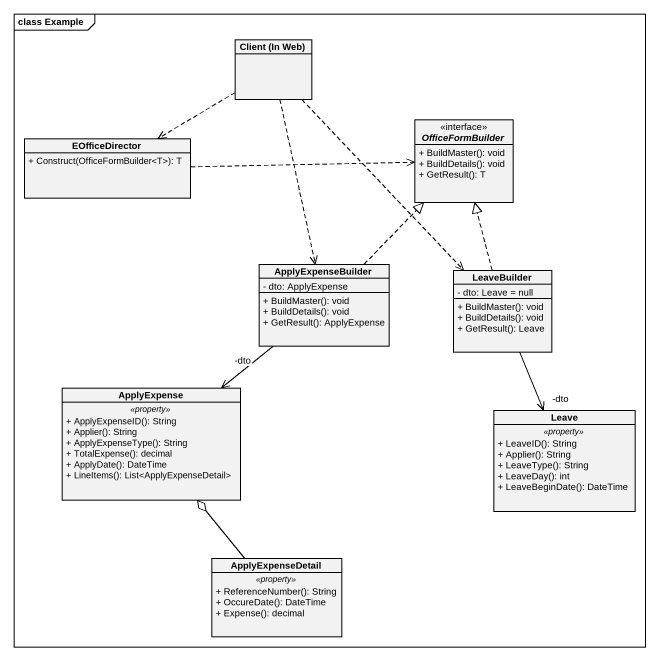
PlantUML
@startuml
mainframe class Example
hide circle
hide empty members
skinparam classAttributeIconSize 0
class "Client (In Web)" as Client_In_Web
interface OfficeFormBuilder {
  + BuildMaster(): void
  + BuildDetails(): void
  + GetResult(): T
}
class EOfficeDirector {
  + Construct(OfficeFormBuilder<T>): T
}
class ApplyExpenseBuilder {
  - dto: ApplyExpense
  + BuildMaster(): void
  + BuildDetails(): void
  + GetResult(): ApplyExpense
}
class LeaveBuilder {
  - dto: Leave = null
  + BuildMaster(): void
  + BuildDetails(): void
  + GetResult(): Leave
}
class ApplyExpense {
  .. <<property>> ..
  + ApplyExpenseID(): String
  + Applier(): String
  + ApplyExpenseType(): String
  + TotalExpense(): decimal
  + ApplyDate(): DateTime
  + LineItems(): List<ApplyExpenseDetail>
}
class Leave {
  .. <<property>> ..
  + LeaveID(): String
  + Applier(): String
  + LeaveType(): String
  + LeaveDay(): int
  + LeaveBeginDate(): DateTime
}
class ApplyExpenseDetail {
  .. <<property>> ..
  + ReferenceNumber(): String
  + OccureDate(): DateTime
  + Expense(): decimal
}
Client_In_Web .left.> EOfficeDirector
Client_In_Web ..> ApplyExpenseBuilder
Client_In_Web ..> LeaveBuilder
EOfficeDirector .right.> OfficeFormBuilder
ApplyExpenseBuilder .up.|> OfficeFormBuilder
ApplyExpenseBuilder --> "-dto" ApplyExpense
LeaveBuilder .up.|> OfficeFormBuilder
LeaveBuilder --> "-dto" Leave
ApplyExpenseDetail -up-o ApplyExpense
@enduml
